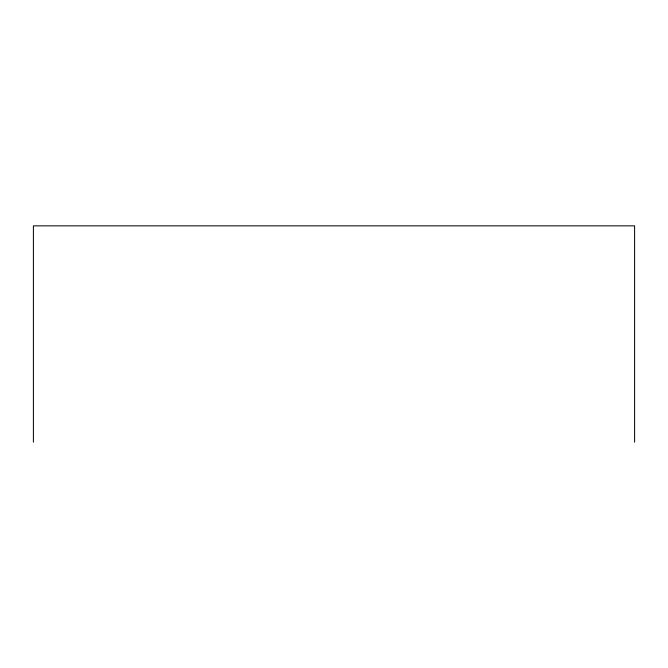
<?xml version="1.0" encoding="UTF-8"?>
<svg xmlns="http://www.w3.org/2000/svg" width="668" height="668" viewBox="0 0 668 668"><rect width="100%" height="100%" fill="white"/><g stroke="black" fill="none" stroke-linecap="round" stroke-linejoin="round"><path stroke-width="1" d="M634.6 442.149L634.6 225.851L33.4 225.851L33.4 442.149"/></g></svg>
